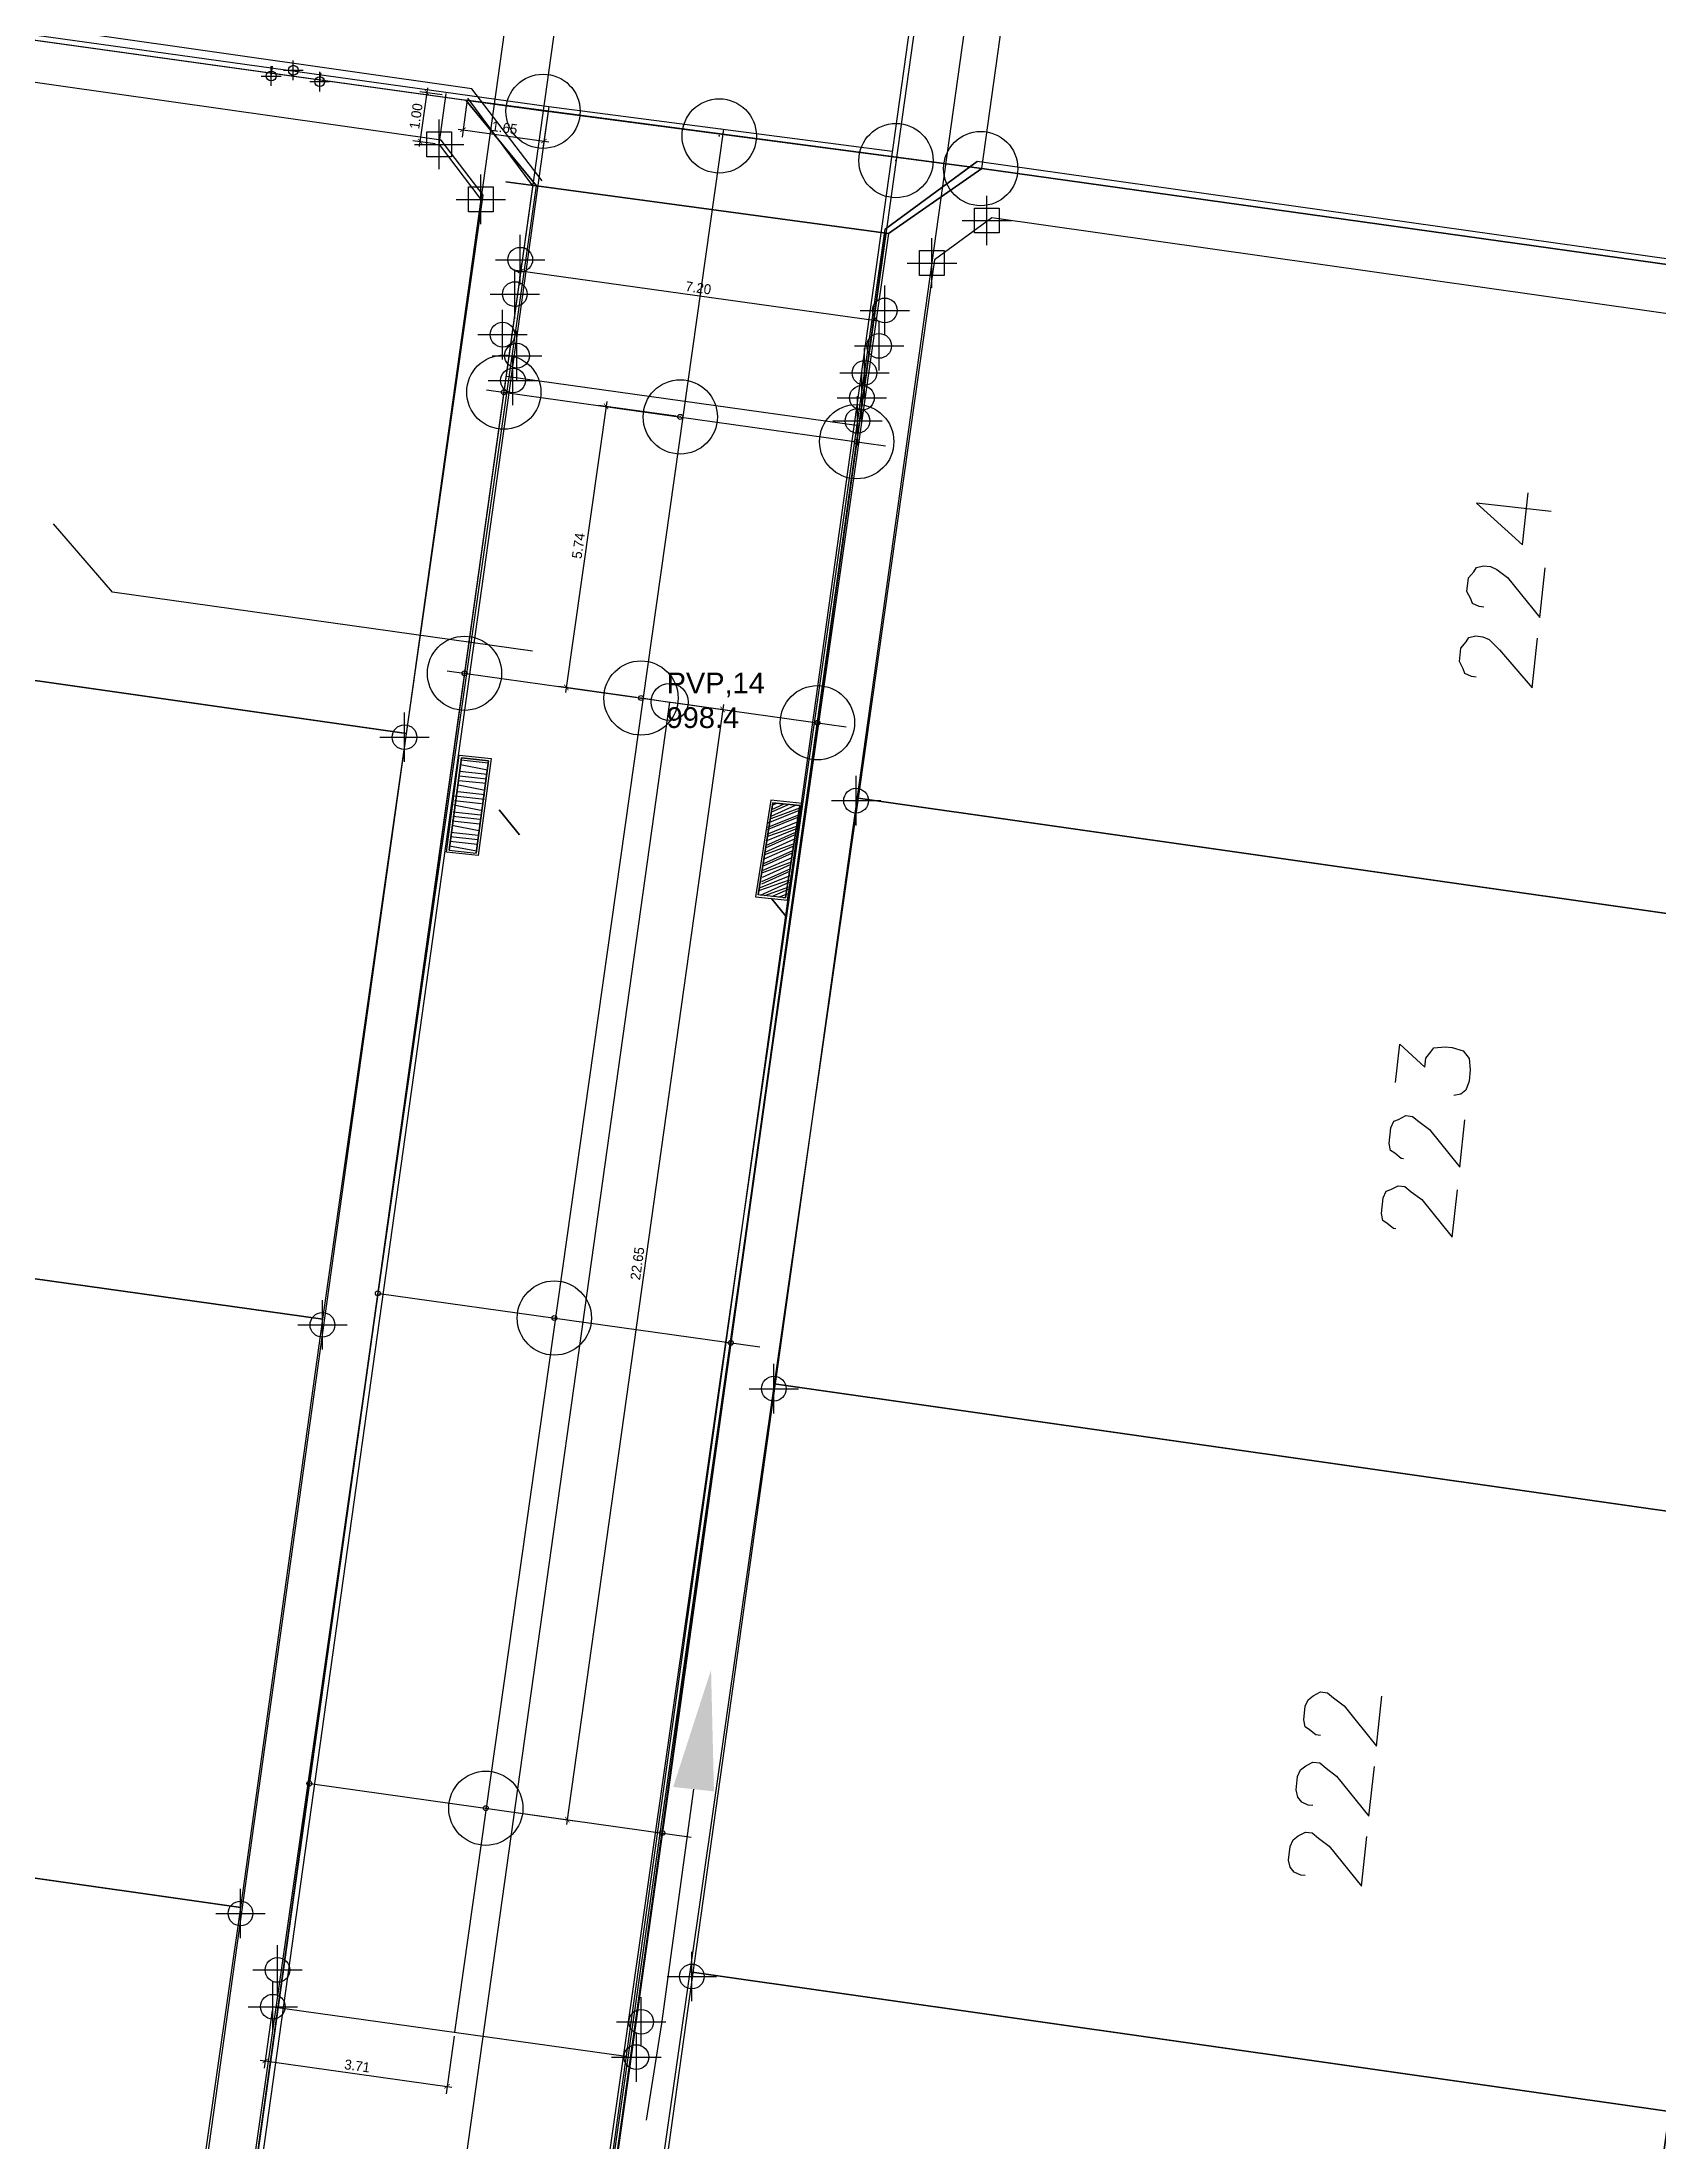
# Model space of a CAD drawing. Header units: metres. Extents: x -977055 to 805873, y -1033982 to 242021.
# Drawn here: x 945.58 to 978.25, y 990.32 to 1032.75 of the extents above; entities that cross this region are included whole.
import ezdxf

# ---------------------------------------------------------------- set-up
doc = ezdxf.new("R2010")
doc.units = ezdxf.units.M
doc.header["$PDMODE"] = 32
doc.header["$PDSIZE"] = 1.5
for name, color, linetype in [('12-CONDICIONES EXISTENTES', 2, 'Continuous'), ('LOTE 243', 6, 'Continuous'), ('PUNTOS V', 4, 'Continuous'), ('V-NODE', 1, 'Continuous')]:
    doc.layers.add(name, color=color, linetype=linetype)
for name, color, linetype, true_color in [('PDF2_area escolar', 7, 'Continuous', 0x989898), ('PDF_Geometry', 7, 'Continuous', 0x797979), ('PDF_Solid Fills', 7, 'Continuous', 0x797979)]:
    doc.layers.add(name, color=color, linetype=linetype, true_color=true_color)
doc.styles.add('CITY2', font='stylu.ttf', dxfattribs={"height": 0.2})
doc.styles.get("Standard").update_dxf_attribs({"font": 'arial.ttf'})
doc.dimstyles.new('COTAS2', dxfattribs={"dimtxt": 0.02, "dimasz": 0.1, "dimexe": 0.15, "dimexo": 0.08, "dimgap": 0.05, "dimtad": 1, "dimzin": 0, "dimdsep": 46, "dimtxsty": 'CITY2', "dimblk": 'ARCHTICK', "dimcen": 1, "dimdle": 0.1, "dimclrd": 1, "dimclre": 1, "dimclrt": 2, "dimadec": 0, "dimazin": 0, "dimtfac": 1, "dimtofl": 0, "dimtmove": 0, "dimatfit": 3, "dimldrblk": 'ARCHTICK', "dimfxl": 0.18, "dimtolj": 1, "dimtzin": 0, "dimarcsym": 0})

# ---------------------------------------------------------------- blocks, each defined once
blk = doc.blocks.new('*U2498')
at = {"color": 0, "linetype": 'ByBlock', "lineweight": -2, "transparency": 16777216}
for p, q in [((0, -1), (0, 1)), ((-1, 0), (1, 0))]:
    blk.add_line(p, q, dxfattribs=at)
blk.add_lwpolyline([(-0.5, -0.5), (-0.5, 0.5), (0.5, 0.5), (0.5, -0.5)], close=True, dxfattribs=at)
blk = doc.blocks.new('*U2792', base_point=(953.602, 1030.68, 998.289))
at = {"layer": 'V-NODE', "color": 130, "lineweight": -2, "xscale": 0.5, "yscale": 0.5, "zscale": 0.5}
blk.add_blockref('*U2498', (953.602, 1030.68, 998.289), dxfattribs=at)
blk = doc.blocks.new('*U2795', base_point=(954.444, 1029.569, 998.292))
at = {"layer": 'V-NODE', "color": 130, "lineweight": -2, "xscale": 0.5, "yscale": 0.5, "zscale": 0.5}
blk.add_blockref('*U2498', (954.444, 1029.569, 998.292), dxfattribs=at)
blk = doc.blocks.new('*U2798', base_point=(964.67, 1029.142, 998.389))
at = {"layer": 'V-NODE', "color": 130, "lineweight": -2, "xscale": 0.5, "yscale": 0.5, "zscale": 0.5}
blk.add_blockref('*U2498', (964.67, 1029.142, 998.389), dxfattribs=at)
blk = doc.blocks.new('*U2801', base_point=(963.56, 1028.282, 998.405))
at = {"layer": 'V-NODE', "color": 130, "lineweight": -2, "xscale": 0.5, "yscale": 0.5, "zscale": 0.5}
blk.add_blockref('*U2498', (963.56, 1028.282, 998.405), dxfattribs=at)
blk = doc.blocks.new('base')
at = {"layer": 'PDF_Geometry', "lineweight": 25, "extrusion": (-0.000787417, 0.063364, 0.99799), "elevation": 0.026}
for points in [[(-314.355, -197.288), (-299.601, -195.681), (-292.744, -194.188), (-282.663, -192.111), (-274.476, -190.361), (-258.037, -185.154), (-248.029, -180.61), (-240.539, -177.71), (-228.643, -174.042), (-222.733, -172.714), (-217.384, -171.04), (-209.935, -169.248), (-202.16, -164.759), (-196.196, -160.284), (-195.073, -159.817), (-178.095, -157.457), (-154.298, -156.614), (-136.667, -154.611), (-124.436, -153.164), (-118.066, -151.474), (-100.79, -146.646), (-80.955, -140.967), (-73.385, -139.328), (-61.694, -135.822), (-40.504, -131.604), (-37.727, -130.872), (-17.661, -129.441), (1.311, -127.461), (21.092, -124.929), (41.006, -122.83), (47.376, -123.458), (63.592, -123.186), (81.402, -124.312), (85.639, -96.072), (88.705, -66.393), (92.811, -40.781), (97.16, -22.386), (100.596, -1.562), (102.483, 8.32), (109.691, 37.361), (117.528, 76.62), (126.217, 115.638), (131.513, 149.592), (134.682, 173.973), (136.916, 195.591), (139.956, 229.678), (141.558, 250.676), (142.614, 271.37), (143.252, 283.21), (147.066, 312.938), (152.58, 355.631), (153.554, 396.042), (150.869, 418.02), (151.777, 438.639), (150.959, 458.028), (151.777, 438.639), (150.869, 418.02), (153.554, 396.042), (152.58, 355.631), (147.066, 312.938), (143.252, 283.21), (142.614, 271.37), (141.558, 250.676), (139.956, 229.678), (136.916, 195.591), (134.682, 173.973), (131.513, 149.592), (126.217, 115.638), (117.528, 76.62), (109.691, 37.361), (102.483, 8.32), (100.596, -1.562), (97.16, -22.386), (92.811, -40.781), (88.705, -66.393), (85.639, -96.072), (81.402, -124.312), (63.592, -123.186), (47.376, -123.458), (41.006, -122.83), (21.092, -124.929), (1.311, -127.461), (-17.661, -129.441), (-37.727, -130.872), (-40.504, -131.604), (-61.694, -135.822), (-73.385, -139.328), (-80.955, -140.967), (-100.79, -146.646), (-118.066, -151.474), (-124.436, -153.164), (-136.667, -154.611), (-154.298, -156.614), (-178.095, -157.457), (-195.073, -159.817), (-196.196, -160.284), (-202.16, -164.759), (-209.935, -169.248), (-217.384, -171.04), (-222.733, -172.714), (-228.643, -174.042), (-240.539, -177.71), (-248.029, -180.61), (-258.037, -185.154), (-274.476, -190.361), (-282.663, -192.111), (-292.744, -194.188), (-299.601, -195.681), (-314.355, -197.288), (-312.178, -178.446), (-309.146, -157.898), (-306.876, -132.899), (-305.823, -118.002), (-298.643, -78.802), (-291.055, -45.077), (-282.252, -15.116), (-275.645, 10.473), (-270.319, 33.898), (-263.825, 63.164), (-258.15, 86.408), (-284.424, 123.888)], [(-73.109, -12.723), (-71.713, -14.606), (-33.296, -20.58), (-31.412, -19.184), (-31.083, -17.229), (-30.444, -17.306), (-30.732, -19.312), (-31.412, -19.184)], [(-81.774, -19.979), (-122.465, -13.639)], [(-120.33, -7.08), (-121.726, -5.196), (-110.823, 64.902), (-108.945, 66.252), (-70.522, 60.325), (-69.126, 58.441), (-80.029, -11.657), (-81.907, -13.007)], [(-121.726, -5.196), (-122.361, -5.073), (-122.033, -3.119), (-121.393, -3.196), (-121.726, -5.196), (-120.33, -7.08), (-81.907, -13.007), (-80.029, -11.657)], [(-93.417, -5.778), (-91.909, -5.96), (-92.827, -5.107), (-92.953, -6.158)], [(-72.797, -3.208), (-64.329, -4.506), (-63.152, -5.9)], [(-92.027, -3.859), (-91.936, -3.87), (-91.804, -3.932), (-91.769, -4.029), (-91.694, -4.177), (-91.727, -4.451), (-91.835, -4.577), (-91.892, -4.663), (-92.035, -4.692), (-92.172, -4.676), (-92.303, -4.614), (-92.515, -4.449), (-93.159, -3.63), (-93.28, -4.635)], [(-91.856, -2.442), (-91.765, -2.453), (-91.633, -2.515), (-91.599, -2.612), (-91.524, -2.76), (-91.557, -3.034), (-91.665, -3.16), (-91.721, -3.246), (-91.864, -3.275), (-92.001, -3.259), (-92.133, -3.197), (-92.339, -2.986), (-92.988, -2.213), (-93.109, -3.218)], [(-71.062, 0.803), (-71.334, -1.066), (-71.882, -0.999), (-71.611, 0.869)], [(-71.317, -0.928), (-71.86, -0.817)], [(-71.328, -1.02), (-71.877, -0.954)], [(-71.268, -0.517), (-71.81, -0.405)], [(-71.279, -0.608), (-71.827, -0.542)], [(-71.29, -0.7), (-71.838, -0.634)], [(-71.301, -0.791), (-71.849, -0.725)], [(-71.156, 0.026), (-71.704, 0.092)], [(-71.172, -0.111), (-71.715, 0.001)], [(-71.183, -0.203), (-71.732, -0.136)], [(-71.194, -0.294), (-71.788, -0.222)], [(-71.251, -0.38), (-71.799, -0.314)], [(-77.799, 1.847), (-77.845, 1.852), (-78.162, -0.011), (-77.614, -0.077), (-77.297, 1.786)], [(-77.518, 0.329), (-78.151, 0.08)], [(-77.575, 0.243), (-78.157, 0.035)], [(-77.581, 0.197), (-78.071, -0.022)], [(-77.592, 0.106), (-77.934, -0.038)], [(-77.597, 0.06), (-77.842, -0.05)], [(-77.608, -0.031), (-77.705, -0.066)], [(-71.106, 0.437), (-71.655, 0.503)], [(-71.123, 0.3), (-71.666, 0.412)], [(-71.134, 0.209), (-71.682, 0.275)], [(-71.145, 0.117), (-71.693, 0.183)], [(-77.463, 0.786), (-78.05, 0.532)], [(-77.474, 0.694), (-78.107, 0.446)], [(-77.485, 0.603), (-78.113, 0.4)], [(-77.491, 0.557), (-78.124, 0.309)], [(-77.502, 0.466), (-78.135, 0.218)], [(-77.507, 0.42), (-78.14, 0.172)], [(-71.073, 0.712), (-71.616, 0.823)], [(-71.084, 0.62), (-71.633, 0.686)], [(-71.095, 0.529), (-71.644, 0.595)], [(-77.414, 1.197), (-78.001, 0.943)], [(-77.419, 1.152), (-78.006, 0.898)], [(-77.43, 1.06), (-78.017, 0.806)], [(-77.441, 0.969), (-78.023, 0.761)], [(-77.447, 0.923), (-78.034, 0.669)], [(-77.458, 0.832), (-78.045, 0.578)], [(-77.37, 1.563), (-77.957, 1.309)], [(-77.375, 1.517), (-77.962, 1.263)], [(-77.386, 1.426), (-77.973, 1.172)], [(-77.397, 1.334), (-77.979, 1.126)], [(-77.403, 1.289), (-77.99, 1.035)], [(-77.308, 1.695), (-77.935, 1.492)], [(-77.313, 1.649), (-77.946, 1.4)], [(-77.342, 1.791), (-77.929, 1.538)], [(-77.434, 1.802), (-77.918, 1.629)], [(-77.571, 1.819), (-77.913, 1.675)], [(-77.708, 1.836), (-77.902, 1.766)], [(-90.128, 5.743), (-90.222, 4.966), (-90.721, 5.444), (-90.743, 5.261), (-90.851, 5.135), (-90.907, 5.049), (-91.141, 5.031), (-91.279, 5.047), (-91.502, 5.12), (-91.622, 5.274), (-91.64, 5.508), (-91.613, 5.737), (-91.545, 5.914), (-91.443, 5.994), (-91.3, 6.023)], [(-90.266, 7.29), (-90.221, 7.285), (-90.095, 7.177), (-90.009, 7.12), (-89.98, 6.977), (-90.018, 6.657), (-90.08, 6.526), (-90.177, 6.491), (-90.325, 6.416), (-90.462, 6.433), (-90.589, 6.541), (-90.801, 6.705), (-91.404, 7.473), (-91.519, 6.514)], [(-90.096, 8.707), (-90.05, 8.702), (-89.924, 8.594), (-89.838, 8.537), (-89.809, 8.394), (-89.847, 8.074), (-89.91, 7.943), (-90.006, 7.908), (-90.155, 7.833), (-90.292, 7.85), (-90.418, 7.958), (-90.63, 8.122), (-91.233, 8.89), (-91.349, 7.931)], [(-88.445, 18.942), (-88.354, 18.931), (-88.228, 18.823), (-88.142, 18.766), (-88.113, 18.623), (-88.146, 18.349), (-88.208, 18.217), (-88.31, 18.137), (-88.459, 18.062), (-88.596, 18.079), (-88.722, 18.187), (-88.934, 18.351), (-89.577, 19.171), (-89.698, 18.165)], [(-88.275, 20.359), (-88.183, 20.348), (-88.052, 20.285), (-87.971, 20.183), (-87.942, 20.04), (-87.975, 19.766), (-88.037, 19.634), (-88.14, 19.554), (-88.288, 19.479), (-88.425, 19.496), (-88.551, 19.604), (-88.763, 19.768), (-89.406, 20.588), (-89.527, 19.582)], [(-75.767, 19.872), (-75.057, 24.609), (-74.729, 26.563)], [(-88.104, 21.776), (-88.012, 21.764), (-87.881, 21.702), (-87.8, 21.6), (-87.771, 21.457), (-87.804, 21.183), (-87.867, 21.051), (-87.969, 20.971), (-88.117, 20.896), (-88.254, 20.913), (-88.38, 21.021), (-88.592, 21.185), (-89.236, 22.005), (-89.357, 20.999)]]:
    blk.add_lwpolyline(points, dxfattribs=at)
blk.add_lwpolyline([(-122.477, -13.684, 0.999988), (-122.632, -14.639), (-81.935, -20.933)], format="xyb", dxfattribs=at)
for points in [[(-70.235, -1.569), (-71.917, -12.449), (-71.078, -13.57), (-52.324, -16.479), (-50.481, -4.644)], [(-99.092, 2.928), (-100.941, -8.952), (-82.187, -11.861), (-81.02, -11.028), (-79.338, -0.148)], [(-68.392, 10.266), (-70.235, -1.569), (-50.481, -4.644), (-48.632, 7.236)], [(-71.011, 0.843), (-71.293, -1.117), (-71.933, -1.04), (-71.651, 0.92)], [(-71.882, -0.999), (-71.334, -1.066), (-71.062, 0.803), (-71.611, 0.869)], [(-77.885, 1.903), (-78.213, -0.051), (-77.573, -0.128), (-77.245, 1.826)], [(-77.614, -0.077), (-78.162, -0.011), (-77.845, 1.852), (-77.297, 1.786)], [(-97.249, 14.762), (-99.092, 2.928), (-79.338, -0.148), (-77.495, 11.687)], [(-66.589, 22.151), (-68.392, 10.266), (-48.632, 7.236), (-46.789, 19.07)], [(-95.401, 26.643), (-97.249, 14.762), (-77.495, 11.687), (-75.646, 23.567)], [(-64.746, 33.986), (-66.589, 22.151), (-46.789, 19.07), (-44.986, 30.956)], [(-93.603, 38.482), (-95.401, 26.643), (-75.646, 23.567), (-73.803, 35.401)], [(-113.358, 41.558), (-115.206, 29.678), (-95.401, 26.643), (-93.603, 38.482)]]:
    blk.add_lwpolyline(points, close=True, dxfattribs=at)
at = {"layer": 'PDF_Geometry', "color": 6, "lineweight": 40, "extrusion": (-0.000787417, 0.063364, 0.99799), "elevation": 0.026}
for points in [[(-72.488, 0.511), (-72.086, -0.001)], [(-77.847, 2.223), (-77.565, 1.865)]]:
    blk.add_lwpolyline(points, dxfattribs=at)
blk = doc.blocks.new('*U3056')
at = {"color": 0, "linetype": 'ByBlock', "lineweight": -2, "transparency": 16777216}
for p, q in [((0, -1), (0, 1)), ((-1, 0), (1, 0))]:
    blk.add_line(p, q, dxfattribs=at)
blk.add_circle((0, 0), 0.5, dxfattribs=at)
blk = doc.blocks.new('*U3062', base_point=(962.027, 1017.42, 999.09))
at = {"layer": 'V-NODE', "color": 90, "lineweight": -2, "xscale": 0.5, "yscale": 0.5, "zscale": 0.5}
blk.add_blockref('*U3056', (962.027, 1017.42, 999.09), dxfattribs=at)
blk = doc.blocks.new('*U3065', base_point=(960.366, 1005.54, 999.54))
at = {"layer": 'V-NODE', "color": 90, "lineweight": -2, "xscale": 0.5, "yscale": 0.5, "zscale": 0.5}
blk.add_blockref('*U3056', (960.366, 1005.54, 999.54), dxfattribs=at)
blk = doc.blocks.new('*U3068', base_point=(958.709, 993.665, 1000.136))
at = {"layer": 'V-NODE', "color": 90, "lineweight": -2, "xscale": 0.5, "yscale": 0.5, "zscale": 0.5}
blk.add_blockref('*U3056', (958.709, 993.665, 1000.136), dxfattribs=at)
blk = doc.blocks.new('*U3164', base_point=(949.589, 994.937, 1000.03))
at = {"layer": 'V-NODE', "color": 90, "lineweight": -2, "xscale": 0.5, "yscale": 0.5, "zscale": 0.5}
blk.add_blockref('*U3056', (949.589, 994.937, 1000.03), dxfattribs=at)
blk = doc.blocks.new('*U3167', base_point=(951.244, 1006.829, 999.451))
at = {"layer": 'V-NODE', "color": 90, "lineweight": -2, "xscale": 0.5, "yscale": 0.5, "zscale": 0.5}
blk.add_blockref('*U3056', (951.244, 1006.829, 999.451), dxfattribs=at)
blk = doc.blocks.new('*U3170', base_point=(952.902, 1018.702, 998.999))
at = {"layer": 'V-NODE', "color": 90, "lineweight": -2, "xscale": 0.5, "yscale": 0.5, "zscale": 0.5}
blk.add_blockref('*U3056', (952.902, 1018.702, 998.999), dxfattribs=at)
blk = doc.blocks.new('_ArchTick')
at = {"color": 0, "linetype": 'ByBlock', "const_width": 0.15}
blk.add_lwpolyline([(-0.5, -0.5), (0.5, 0.5)], dxfattribs=at)
blk = doc.blocks.new('*D3504')
at = {"layer": 'Defpoints', "color": 0, "transparency": 16777216}
for p in [(955.221, 1027.901, 1009.435), (962.351, 1026.904, 1009.435), (962.382, 1027.125)]:
    blk.add_point(p, dxfattribs=at)
at = {"layer": 'PUNTOS V', "color": 1, "lineweight": -2, "transparency": 16777216}
blk.add_line((955.152, 1028.135), (962.481, 1027.111), dxfattribs=at)
at = {"layer": 'PUNTOS V', "color": 1, "linetype": 'Continuous', "lineweight": -2, "transparency": 16777216}
for p, q in [((955.232, 1027.98), (955.272, 1028.27)), ((962.362, 1026.983), (962.403, 1027.273))]:
    blk.add_line(p, q, dxfattribs=at)
at = {"layer": 'PUNTOS V', "color": 1, "lineweight": -2, "transparency": 16777216, "xscale": 0.1, "yscale": 0.1, "zscale": 0.1}
for p, rotation in [((955.251, 1028.121), 172.0435908721717), ((962.382, 1027.125), 352.0435908721717)]:
    blk.add_blockref('_ArchTick', p, dxfattribs=dict(at, rotation=rotation))
at = {"layer": 'PUNTOS V', "color": 2, "transparency": 16777216, "insert": (958.839, 1027.779), "char_height": 0.2, "attachment_point": 5, "rotation": 352.0436, "style": 'CITY2'}
blk.add_mtext('\\A1;7.20', dxfattribs=at)
blk = doc.blocks.new('*U3599')
at = {"color": 0, "linetype": 'ByBlock', "lineweight": -2, "transparency": 16777216}
for p, q in [((0, -1), (0, 1)), ((-1, 0), (1, 0))]:
    blk.add_line(p, q, dxfattribs=at)
blk.add_circle((0, 0), 0.5, dxfattribs=at)
blk = doc.blocks.new('*U3602', base_point=(962.027, 1017.42, 999.09))
at = {"layer": 'V-NODE', "color": 90, "lineweight": -2, "xscale": 0.5, "yscale": 0.5, "zscale": 0.5}
blk.add_blockref('*U3599', (962.027, 1017.42, 999.09), dxfattribs=at)
blk = doc.blocks.new('*D3817')
at = {"layer": 'Defpoints', "color": 0, "transparency": 16777216}
for p in [(958.474, 1025.173), (956.172, 1019.707), (957.67, 1019.495)]:
    blk.add_point(p, dxfattribs=at)
at = {"layer": 'PUNTOS V', "color": 1, "lineweight": -2, "transparency": 16777216}
blk.add_line((956.99, 1025.485), (956.158, 1019.608), dxfattribs=at)
at = {"layer": 'PUNTOS V', "color": 1, "linetype": 'Continuous', "lineweight": -2, "transparency": 16777216}
for p, q in [((958.395, 1025.185), (956.828, 1025.407)), ((957.591, 1019.506), (956.023, 1019.728))]:
    blk.add_line(p, q, dxfattribs=at)
at = {"layer": 'PUNTOS V', "color": 1, "lineweight": -2, "transparency": 16777216, "xscale": 0.1, "yscale": 0.1, "zscale": 0.1}
for p, rotation in [((956.976, 1025.386), 81.93592863585295), ((956.172, 1019.707), 261.935928635853)]:
    blk.add_blockref('_ArchTick', p, dxfattribs=dict(at, rotation=rotation))
at = {"layer": 'PUNTOS V', "color": 2, "transparency": 16777216, "insert": (956.418, 1022.569), "char_height": 0.2, "attachment_point": 5, "rotation": 81.9359, "style": 'CITY2'}
blk.add_mtext('\\A1;5.74', dxfattribs=at)
blk = doc.blocks.new('*D3955')
at = {"layer": 'Defpoints', "color": 0, "transparency": 16777216}
for p in [(958.26, 1019.412), (955.12, 996.983), (956.192, 996.833)]:
    blk.add_point(p, dxfattribs=at)
at = {"layer": 'PUNTOS V', "color": 1, "lineweight": -2, "transparency": 16777216}
blk.add_line((959.345, 1019.361), (956.178, 996.734), dxfattribs=at)
at = {"layer": 'PUNTOS V', "color": 1, "linetype": 'Continuous', "lineweight": -2, "transparency": 16777216}
for p, q in [((958.339, 1019.401), (959.48, 1019.242)), ((955.199, 996.972), (956.34, 996.812))]:
    blk.add_line(p, q, dxfattribs=at)
at = {"layer": 'PUNTOS V', "color": 1, "lineweight": -2, "transparency": 16777216, "xscale": 0.1, "yscale": 0.1, "zscale": 0.1}
for p, rotation in [((959.331, 1019.262), 82.03227705560445), ((956.192, 996.833), 262.0322770556045)]:
    blk.add_blockref('_ArchTick', p, dxfattribs=dict(at, rotation=rotation))
at = {"layer": 'PUNTOS V', "color": 2, "transparency": 16777216, "insert": (957.609, 1008.069), "char_height": 0.2, "attachment_point": 5, "rotation": 82.0323, "style": 'CITY2'}
blk.add_mtext('\\A1;22.65', dxfattribs=at)
blk = doc.blocks.new('*D4203')
at = {"layer": '12-CONDICIONES EXISTENTES', "color": 1, "lineweight": -2, "transparency": 16777216}
blk.add_line((953.206, 1030.634), (953.371, 1031.823), dxfattribs=at)
at = {"layer": '12-CONDICIONES EXISTENTES', "color": 1, "linetype": 'Continuous', "lineweight": -2, "transparency": 16777216}
for p, q in [((953.661, 1031.681), (953.209, 1031.744)), ((953.523, 1030.691), (953.071, 1030.754))]:
    blk.add_line(p, q, dxfattribs=at)
at = {"layer": 'Defpoints', "color": 0, "transparency": 16777216}
for p in [(953.357, 1031.724), (953.74, 1031.67, 998.289), (953.602, 1030.68, 998.289)]:
    blk.add_point(p, dxfattribs=at)
at = {"layer": '12-CONDICIONES EXISTENTES', "color": 1, "lineweight": -2, "transparency": 16777216, "xscale": 0.1, "yscale": 0.1, "zscale": 0.1}
for p, rotation in [((953.357, 1031.724), 82.08179237655898), ((953.22, 1030.733), 262.081792376559)]:
    blk.add_blockref('_ArchTick', p, dxfattribs=dict(at, rotation=rotation))
at = {"layer": '12-CONDICIONES EXISTENTES', "color": 2, "transparency": 16777216, "insert": (953.136, 1031.25), "char_height": 0.2, "attachment_point": 5, "rotation": 82.0818, "style": 'CITY2'}
blk.add_mtext('\\A1;1.00', dxfattribs=at)
blk = doc.blocks.new('*D4210')
at = {"layer": '12-CONDICIONES EXISTENTES', "color": 1, "linetype": 'Continuous', "lineweight": -2, "transparency": 16777216}
for p, q in [((954.163, 1031.531), (954.065, 1030.827)), ((955.797, 1031.303), (955.699, 1030.599))]:
    blk.add_line(p, q, dxfattribs=at)
at = {"layer": '12-CONDICIONES EXISTENTES', "color": 1, "lineweight": -2, "transparency": 16777216}
blk.add_line((953.986, 1030.989), (955.819, 1030.734), dxfattribs=at)
at = {"layer": 'Defpoints', "color": 0, "transparency": 16777216}
for p in [(954.174, 1031.61, 997.203), (955.808, 1031.382, 997.203), (955.72, 1030.748)]:
    blk.add_point(p, dxfattribs=at)
at = {"layer": '12-CONDICIONES EXISTENTES', "color": 1, "lineweight": -2, "transparency": 16777216, "xscale": 0.1, "yscale": 0.1, "zscale": 0.1}
for p, rotation in [((954.085, 1030.976), 172.0696829134695), ((955.72, 1030.748), 352.0696829134695)]:
    blk.add_blockref('_ArchTick', p, dxfattribs=dict(at, rotation=rotation))
at = {"layer": '12-CONDICIONES EXISTENTES', "color": 2, "transparency": 16777216, "insert": (954.924, 1031.015), "char_height": 0.2, "attachment_point": 5, "rotation": 352.0697, "style": 'CITY2'}
blk.add_mtext('\\A1;1.65', dxfattribs=at)
blk = doc.blocks.new('*U4553')
at = {"color": 0, "linetype": 'ByBlock', "lineweight": -2, "transparency": 16777216}
for p, q in [((-1, 0), (1, 0)), ((0, -1), (0, 1))]:
    blk.add_line(p, q, dxfattribs=at)
blk.add_circle((0, 0), 0.5, dxfattribs=at)
blk = doc.blocks.new('*U4748', base_point=(950.656, 1032.177, 997.629))
at = {"layer": 'V-NODE', "lineweight": -2, "xscale": 0.2, "yscale": 0.2, "zscale": 0.2}
blk.add_blockref('*U4553', (950.656, 1032.177, 997.629), dxfattribs=at)
blk = doc.blocks.new('*U4751', base_point=(950.209, 1032.06, 997.826))
at = {"layer": 'V-NODE', "lineweight": -2, "xscale": 0.2, "yscale": 0.2, "zscale": 0.2}
blk.add_blockref('*U4553', (950.209, 1032.06, 997.826), dxfattribs=at)
blk = doc.blocks.new('*U4754', base_point=(951.19, 1031.947, 997.824))
at = {"layer": 'V-NODE', "lineweight": -2, "xscale": 0.2, "yscale": 0.2, "zscale": 0.2}
blk.add_blockref('*U4553', (951.19, 1031.947, 997.824), dxfattribs=at)
blk = doc.blocks.new('*U4877')
at = {"color": 0, "linetype": 'ByBlock', "lineweight": -2, "transparency": 16777216}
for p, q in [((0, -1), (0, 1)), ((-1, 0), (1, 0))]:
    blk.add_line(p, q, dxfattribs=at)
blk.add_circle((0, 0), 0.5, dxfattribs=at)
blk = doc.blocks.new('*U4889', base_point=(957.588, 992.035, 999.671))
at = {"layer": 'V-NODE', "color": 5, "lineweight": -2, "xscale": 0.5, "yscale": 0.5, "zscale": 0.5}
blk.add_blockref('*U4877', (957.588, 992.035, 999.671), dxfattribs=at)
blk = doc.blocks.new('*U4892', base_point=(957.685, 992.747, 999.64))
at = {"layer": 'V-NODE', "color": 5, "lineweight": -2, "xscale": 0.5, "yscale": 0.5, "zscale": 0.5}
blk.add_blockref('*U4877', (957.685, 992.747, 999.64), dxfattribs=at)
blk = doc.blocks.new('*U4895', base_point=(950.241, 993.053, 999.694))
at = {"layer": 'V-NODE', "color": 5, "lineweight": -2, "xscale": 0.5, "yscale": 0.5, "zscale": 0.5}
blk.add_blockref('*U4877', (950.241, 993.053, 999.694), dxfattribs=at)
blk = doc.blocks.new('*U4898', base_point=(950.336, 993.796, 999.654))
at = {"layer": 'V-NODE', "color": 5, "lineweight": -2, "xscale": 0.5, "yscale": 0.5, "zscale": 0.5}
blk.add_blockref('*U4877', (950.336, 993.796, 999.654), dxfattribs=at)
blk = doc.blocks.new('*U4901', base_point=(962.056, 1025.093, 997.925))
at = {"layer": 'V-NODE', "color": 5, "lineweight": -2, "xscale": 0.5, "yscale": 0.5, "zscale": 0.5}
blk.add_blockref('*U4877', (962.056, 1025.093, 997.925), dxfattribs=at)
blk = doc.blocks.new('*U4904', base_point=(962.145, 1025.56, 997.75))
at = {"layer": 'V-NODE', "color": 5, "lineweight": -2, "xscale": 0.5, "yscale": 0.5, "zscale": 0.5}
blk.add_blockref('*U4877', (962.145, 1025.56, 997.75), dxfattribs=at)
blk = doc.blocks.new('*U4907', base_point=(962.198, 1026.063, 997.893))
at = {"layer": 'V-NODE', "color": 5, "lineweight": -2, "xscale": 0.5, "yscale": 0.5, "zscale": 0.5}
blk.add_blockref('*U4877', (962.198, 1026.063, 997.893), dxfattribs=at)
blk = doc.blocks.new('*U4910', base_point=(962.493, 1026.608, 997.754))
at = {"layer": 'V-NODE', "color": 5, "lineweight": -2, "xscale": 0.5, "yscale": 0.5, "zscale": 0.5}
blk.add_blockref('*U4877', (962.493, 1026.608, 997.754), dxfattribs=at)
blk = doc.blocks.new('*U4913', base_point=(962.608, 1027.325, 997.742))
at = {"layer": 'V-NODE', "color": 5, "lineweight": -2, "xscale": 0.5, "yscale": 0.5, "zscale": 0.5}
blk.add_blockref('*U4877', (962.608, 1027.325, 997.742), dxfattribs=at)
blk = doc.blocks.new('*U4916', base_point=(955.094, 1025.909, 997.865))
at = {"layer": 'V-NODE', "color": 5, "lineweight": -2, "xscale": 0.5, "yscale": 0.5, "zscale": 0.5}
blk.add_blockref('*U4877', (955.094, 1025.909, 997.865), dxfattribs=at)
blk = doc.blocks.new('*U4919', base_point=(955.175, 1026.41, 997.709))
at = {"layer": 'V-NODE', "color": 5, "lineweight": -2, "xscale": 0.5, "yscale": 0.5, "zscale": 0.5}
blk.add_blockref('*U4877', (955.175, 1026.41, 997.709), dxfattribs=at)
blk = doc.blocks.new('*U4922', base_point=(955.132, 1027.654, 997.656))
at = {"layer": 'V-NODE', "color": 5, "lineweight": -2, "xscale": 0.5, "yscale": 0.5, "zscale": 0.5}
blk.add_blockref('*U4877', (955.132, 1027.654, 997.656), dxfattribs=at)
blk = doc.blocks.new('*U4925', base_point=(955.241, 1028.349, 997.662))
at = {"layer": 'V-NODE', "color": 5, "lineweight": -2, "xscale": 0.5, "yscale": 0.5, "zscale": 0.5}
blk.add_blockref('*U4877', (955.241, 1028.349, 997.662), dxfattribs=at)
blk = doc.blocks.new('*U4928', base_point=(954.883, 1026.835, 997.908))
at = {"layer": 'V-NODE', "color": 5, "lineweight": -2, "xscale": 0.5, "yscale": 0.5, "zscale": 0.5}
blk.add_blockref('*U4877', (954.883, 1026.835, 997.908), dxfattribs=at)
blk = doc.blocks.new('*D4929')
at = {"color": 1, "linetype": 'Continuous', "lineweight": -2, "transparency": 16777216}
for p, q in [((950.23, 992.974), (950.067, 991.809)), ((953.904, 992.46), (953.741, 991.295))]:
    blk.add_line(p, q, dxfattribs=at)
at = {"color": 1, "lineweight": -2, "transparency": 16777216}
blk.add_line((949.989, 991.971), (953.861, 991.43), dxfattribs=at)
at = {"layer": 'Defpoints', "color": 0, "transparency": 16777216}
for p in [(950.241, 993.053, 999.692), (953.915, 992.539, 999.692), (953.762, 991.444)]:
    blk.add_point(p, dxfattribs=at)
at = {"color": 1, "lineweight": -2, "transparency": 16777216, "xscale": 0.1, "yscale": 0.1, "zscale": 0.1}
for p, rotation in [((950.088, 991.958), 172.0435908721714), ((953.762, 991.444), 352.0435908721714)]:
    blk.add_blockref('_ArchTick', p, dxfattribs=dict(at, rotation=rotation))
at = {"color": 2, "transparency": 16777216, "insert": (951.947, 991.856), "char_height": 0.2, "attachment_point": 5, "rotation": 352.0436, "style": 'CITY2'}
blk.add_mtext('\\A1;3.71', dxfattribs=at)

msp = doc.modelspace()

# ---------------------------------------------------------------- linework, layer by layer
for p, q in [((956.36087, 1029.7361, 997.376), (954.94843, 1029.92387)), ((954.94843, 1029.92387), (956.42948, 1029.7268, 997.376))]:
    msp.add_line(p, q)
at = {"color": 6}
for points, elevation in [([(905.327, 1038.372), (955.01601, 1031.45227), (964.566, 1030.192), (1000.86542, 1025.11014), (1001.6411, 1031.262), (963.77008, 1036.55958), (956.56438, 1037.49647), (916.19142, 1043.11996)], 998.163), ([(954.13989, 1031.57475), (964.566, 1030.192), (962.68515, 1028.87822), (956.64982, 986.65011), (949.53948, 987.66572), (955.56677, 1029.84382), (954.13989, 1031.57475)], 997.376), ([(955.56677, 1029.84382), (962.68515, 1028.87822)], 997.376)]:
    msp.add_lwpolyline(points, dxfattribs=dict(at, elevation=elevation))
for points, elevation in [([(964.566, 1030.192), (965.42436, 1036.32817), (1001.6411, 1031.262), (1000.86542, 1025.11014), (964.566, 1030.192)], 998.163), ([(954.14027, 1031.57429), (955.50294, 1029.92126), (931.46234, 858.20275), (938.59384, 857.21185), (962.62822, 1028.88594), (962.68515, 1028.87822), (964.56601, 1030.192), (954.13989, 1031.57475)], 997.376), ([(955.56677, 1029.84382), (954.14033, 1031.57421), (964.566, 1030.192), (962.68515, 1028.87822), (955.56677, 1029.84382)], 997.376)]:
    msp.add_lwpolyline(points, dxfattribs=dict(elevation=elevation))
at = {"color": 6, "elevation": 998.163}
msp.add_lwpolyline([(964.566, 1030.192), (955.01601, 1031.45227), (954.14033, 1031.57421), (955.56677, 1029.84382), (962.68515, 1028.87822)], close=True, dxfattribs=at)
at = {"color": 1}
for points, elevation in [([(955.81638, 1031.44177), (962.75877, 1030.54165)], 997.203), ([(954.95395, 1025.99319), (962.08464, 1024.99657)], 1009.43524), ([(950.241, 993.053), (957.37169, 992.05638)], 2009.12724)]:
    msp.add_lwpolyline(points, dxfattribs=dict(at, elevation=elevation))
msp.add_point((964.545, 1030.191), dxfattribs=at)
at = {"layer": '12-CONDICIONES EXISTENTES', "color": 1, "linetype": 'Continuous', "elevation": 997.203}
for points in [[(865.2621, 1044.05606), (955.81638, 1031.44177)], [(865.34733, 1043.94322), (955.80258, 1031.34273)]]:
    msp.add_lwpolyline(points, dxfattribs=at)
at = {"layer": '12-CONDICIONES EXISTENTES', "color": 1}
for points, elevation in [([(950.209, 1032.06), (950.23678, 1032.2594)], 997.824), ([(951.19, 1031.947), (951.21454, 1032.1232)], 997.822), ([(953.602, 1030.68), (953.7446, 1031.70524)], 998.289)]:
    msp.add_lwpolyline(points, dxfattribs=dict(at, elevation=elevation))
at = {"layer": 'LOTE 243', "color": 1, "elevation": 1009.43524}
for points in [[(977.00002, 1131.99893), (965.07922, 1047.15006), (962.46607, 1028.44811), (952.78003, 959.1458), (950.94785, 946.05157), (937.95342, 853.36412)], [(978.04222, 1131.51066), (966.16852, 1046.99702), (963.55549, 1028.29589), (953.86944, 958.99354), (952.03724, 945.89914), (939.06001, 853.33435)]]:
    msp.add_lwpolyline(points, dxfattribs=at)
at = {"layer": 'LOTE 243', "color": 2, "elevation": 1009.43524}
msp.add_lwpolyline([(977.09482, 1131.955), (965.17825, 1047.13615), (962.56511, 1028.43427), (952.87906, 959.13196), (951.04689, 946.03771), (938.06969, 853.47319)], dxfattribs=at)
at = {"layer": 'LOTE 243', "color": 2, "linetype": 'ByBlock', "elevation": 1009.43524}
msp.add_lwpolyline([(969.31839, 1128.35544), (958.04827, 1048.13787), (955.43438, 1029.43062), (945.74837, 960.12858), (943.91635, 947.03543), (930.42045, 850.77109)], dxfattribs=at)
at = {"layer": 'LOTE 243', "color": 1, "linetype": 'ByBlock', "elevation": 1009.43524}
for points in [[(968.254, 1127.967), (957.058, 1048.277), (954.444, 1029.569), (944.758, 960.267), (942.926, 947.174), (929.43014, 850.90993)], [(955.81636, 1031.44177), (955.53342, 1029.41678), (945.84741, 960.11474), (944.01539, 947.02157), (930.51216, 850.70494)], [(959.34483, 1030.98429), (953.91531, 992.53966)], [(959.28822, 1030.99705), (959.28748, 1030.99172)]]:
    msp.add_lwpolyline(points, dxfattribs=at)
at = {"layer": 'PDF_Solid Fills', "transparency": 33554559, "extrusion": (-0.000787417, 0.063364, 0.99799)}
msp.add_solid([(-970.65203, -920.13772, 1060.76006), (-971.44667, -922.49964, 1060.76006), (-971.47476, -920.03859, 1060.76006)], dxfattribs=at)
at = {"layer": 'PUNTOS V', "color": 5}
for p, q in [((958.25954, 1019.41241), (948.18941, 947.46569)), ((957.69131, 1019.50037), (958.25954, 1019.41241))]:
    msp.add_line(p, q, dxfattribs=at)
at = {"layer": 'PUNTOS V', "color": 1, "elevation": 998.289}
for points in [[(954.17384, 1031.61), (955.49186, 1029.84198)], [(953.602, 1030.68), (954.444, 1029.569)]]:
    msp.add_lwpolyline(points, dxfattribs=at)
at = {"layer": 'PUNTOS V', "color": 1}
for points in [[(954.55811, 1025.72243), (962.62091, 1024.59205)], [(953.76187, 1020.04297), (961.82467, 1018.9126)], [(952.38791, 1007.46386), (960.08486, 1006.38477)], [(950.99953, 997.56071), (958.69647, 996.48162)]]:
    msp.add_lwpolyline(points, dxfattribs=at)
for centre in [(954.90922, 1025.6732), (958.47436, 1025.17338), (962.03949, 1024.67357), (954.11539, 1019.99341), (957.68052, 1019.49359), (961.24566, 1018.99377), (952.36465, 1007.46712), (955.92978, 1006.9673), (959.49492, 1006.46748), (950.98045, 997.56338), (954.54559, 997.06356), (958.11072, 996.56374)]:
    msp.add_circle(centre, 0.05, dxfattribs=at)
at = {"layer": 'PUNTOS V', "color": 5}
msp.add_circle((958.25954, 1019.41241), 0.375, dxfattribs=at)
at = {"layer": 'PUNTOS V', "color": 1}
for p in [(955.70231, 1031.34818, 1009.43524), (959.26188, 1030.85079, 996.877), (962.83303, 1030.35178), (954.90922, 1025.6732), (958.47436, 1025.17338), (962.03949, 1024.67357), (954.11539, 1019.99341), (957.68052, 1019.49359), (961.24566, 1018.99377), (955.92978, 1006.9673), (954.54559, 997.06356)]:
    msp.add_point(p, dxfattribs=at)

# ---------------------------------------------------------------- block references
at = {"layer": 'PDF2_area escolar'}
msp.add_blockref('base', (882.736, 1016.336, 999.038), dxfattribs=at)
at = {"layer": 'V-NODE'}
for name, p in [('*U4748', (950.656, 1032.177, 997.627)), ('*U4751', (950.209, 1032.06, 997.824)), ('*U4754', (951.19, 1031.947, 997.822)), ('*U2792', (953.602, 1030.68, 998.289)), ('*U2795', (954.444, 1029.569, 998.292)), ('*U2798', (964.67, 1029.142, 998.389)), ('*U4925', (955.241, 1028.349, 997.66)), ('*U2801', (963.56, 1028.282, 998.405)), ('*U4922', (955.132, 1027.654, 997.654)), ('*U4913', (962.608, 1027.325, 997.74)), ('*U4928', (954.883, 1026.835, 997.906)), ('*U4919', (955.175, 1026.41, 997.707)), ('*U4910', (962.493, 1026.608, 997.752)), ('*U4916', (955.094, 1025.909, 997.863)), ('*U4907', (962.198, 1026.063, 997.891)), ('*U4904', (962.145, 1025.56, 997.748)), ('*U4901', (962.056, 1025.093, 997.923)), ('*U3170', (952.902, 1018.702, 998.999)), ('*U3062', (962.027, 1017.42, 999.09)), ('*U3602', (962.027, 1017.42, 999.09)), ('*U3167', (951.244, 1006.829, 999.451)), ('*U3065', (960.366, 1005.54, 999.54)), ('*U3164', (949.589, 994.937, 1000.03)), ('*U4898', (950.336, 993.796, 999.652)), ('*U3068', (958.709, 993.665, 1000.136)), ('*U4895', (950.241, 993.053, 999.692)), ('*U4892', (957.685, 992.747, 999.638)), ('*U4889', (957.588, 992.035, 999.669))]:
    msp.add_blockref(name, p, dxfattribs=at)

# ---------------------------------------------------------------- texts
at = {"layer": 'PUNTOS V', "color": 5, "insert": (958.19783, 1020.00626), "char_height": 0.419253, "attachment_point": 1}
msp.add_mtext('PVP,14\\P998.4', dxfattribs=at)

# ---------------------------------------------------------------- dimensions: what is measured, and where the dimension line sits
at = {"color": 1}
dim = msp.add_aligned_dim(p1=(950.241, 993.053, 999.692), p2=(953.91529, 992.53946, 999.692), distance=-1.10612, dimstyle='COTAS2', dxfattribs=at)
dim.commit()
dim.dimension.update_dxf_attribs({"geometry": '*D4929', "text_midpoint": (951.94679, 991.85642)})
at = {"layer": '12-CONDICIONES EXISTENTES', "color": 1}
for p1, p2, distance, picture, middle in [((953.602, 1030.68, 998.289), (953.73976, 1031.67047, 998.289), 0.38596, '*D4203', (953.13647, 1031.24956)), ((954.17384, 1031.61, 997.203), (955.80806, 1031.38235, 997.203), -0.64062, '*D4210', (954.92385, 1031.01453))]:
    dim = msp.add_aligned_dim(p1=p1, p2=p2, distance=distance, dimstyle='COTAS2', dxfattribs=at)
    dim.commit()
    dim.dimension.update_dxf_attribs({"geometry": picture, "text_midpoint": middle})
at = {"layer": 'PUNTOS V', "color": 1}
for p1, p2, distance, picture, middle in [((955.22057, 1027.90082, 1009.43524), (962.35126, 1026.9042, 1009.43524), 0.22253, '*D3504', (958.83857, 1027.77929)), ((958.474358, 1025.173384), (957.669849, 1019.495087), -1.513051, '*D3817', (956.418394, 1022.568535)), ((958.25954, 1019.41241), (955.12018, 996.98301), 1.08215, '*D3955', (957.60873, 1008.0691))]:
    dim = msp.add_aligned_dim(p1=p1, p2=p2, distance=distance, dimstyle='COTAS2', dxfattribs=at)
    dim.commit()
    dim.dimension.update_dxf_attribs({"geometry": picture, "text_midpoint": middle})

doc.saveas('drawing.dxf')
